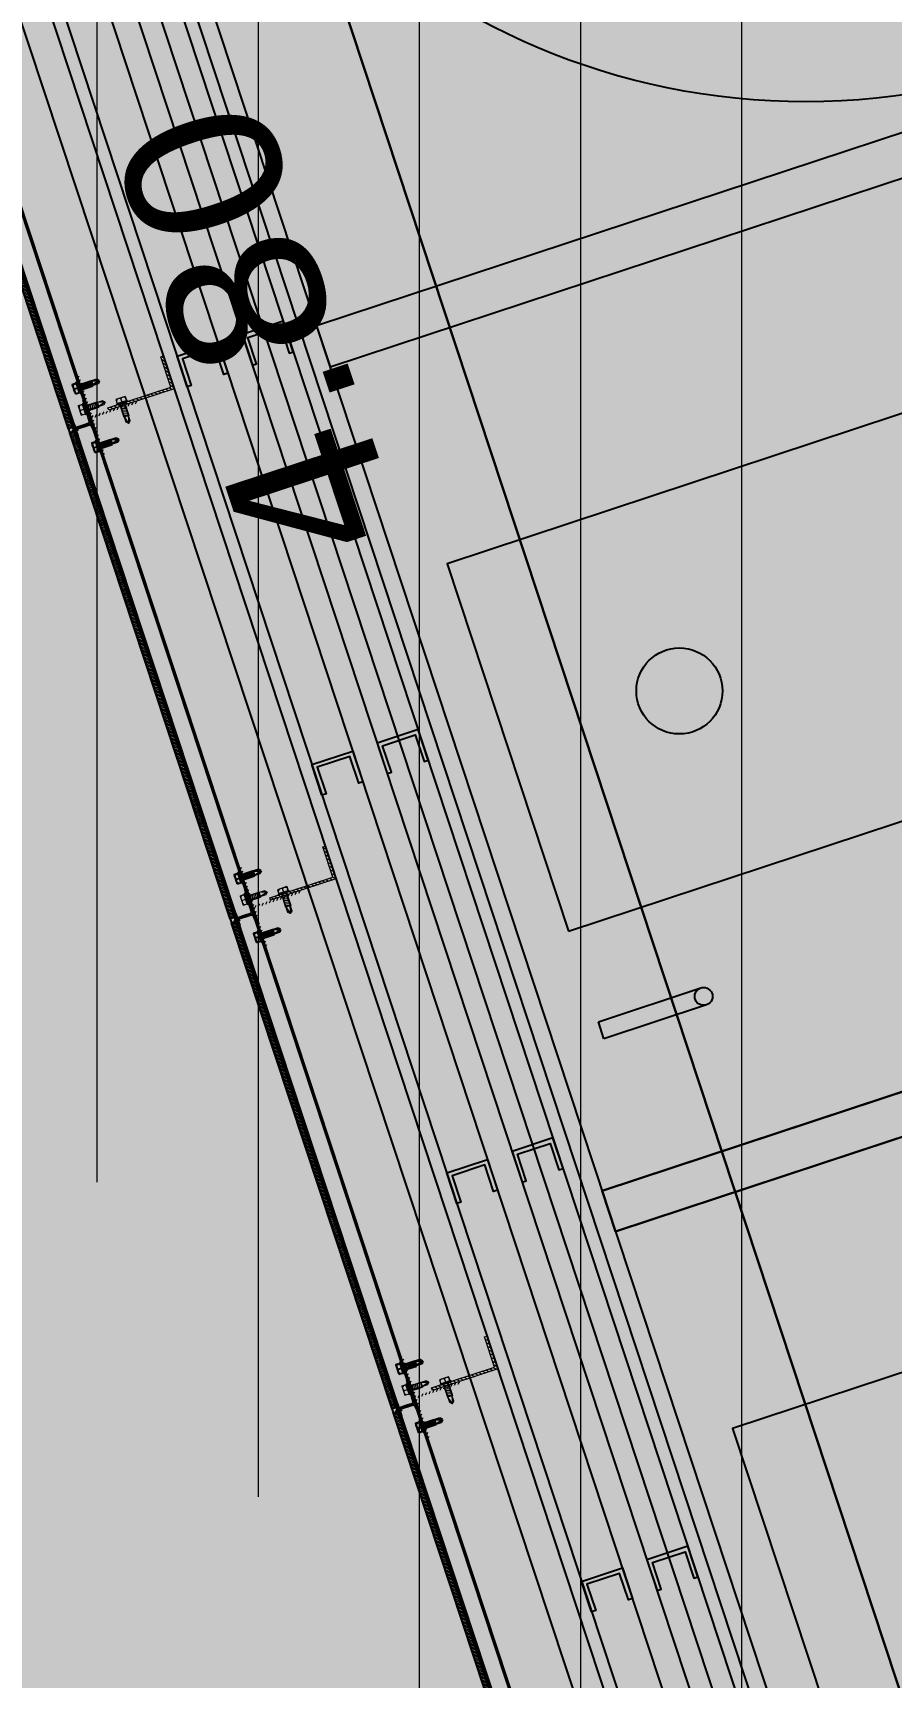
# Model space of a CAD drawing. Header units: metres. Extents: x 678805 to 1359287, y 2747329 to 5497370.
# Drawn here: x 679895.642 to 679896.639, y 2748646.35 to 2748648.262 of the extents above; entities that cross this region are included whole.
import ezdxf

# ---------------------------------------------------------------- set-up
doc = ezdxf.new("R2010")
doc.units = ezdxf.units.M
doc.linetypes.add('XREF_MON_BUILDINGS$0$Hidden', pattern=[0.004, 0.002, -0.002])
for name, color, linetype in [('00_XREF_MON_HSC_PAVEMENT', 7, 'Continuous'), ('00_XREF_TWQ_BUILDINGS', 7, 'Continuous'), ('XREF_MON_BUILDINGS$0$00-Modulos DEFINIDOS', 7, 'Continuous'), ('XREF_MON_BUILDINGS$0$00-Modulos ROOFS', 2, 'Continuous'), ('XREF_MON_BUILDINGS$0$02-L-01_Structure t2', 7, 'Continuous'), ('XREF_MON_BUILDINGS$0$02-L-01_Struture aux', 4, 'Continuous'), ('XREF_MON_BUILDINGS$0$02-L-10-ADA requirements', 253, 'Continuous'), ('XREF_MON_BUILDINGS$0$02-L-Insulation', 252, 'Continuous'), ('XREF_MON_BUILDINGS$0$02-L-INT Panel', 5, 'Continuous'), ('XREF_MON_BUILDINGS$0$02-L-panel', 5, 'Continuous'), ('XREF_MON_BUILDINGS$0$02-L-panel lines', 7, 'Continuous'), ('XREF_MON_BUILDINGS$0$02_L_Furniture', 7, 'Continuous'), ('XREF_MON_BUILDINGS$0$COTAUX', 7, 'Continuous')]:
    doc.layers.add(name, color=color, linetype=linetype)
doc.layers.add('XREF_MON_BUILDINGS$0$0-WIPEOUTS', color=7, linetype='Continuous', true_color=0xffffff)
doc.layers.add('XREF_MON_BUILDINGS$0$02-L-06_Walls HATCH 01', color=9, linetype='Continuous', true_color=0x808080)
doc.layers.add('XREF_MON_BUILDINGS$0$00_AUX', color=3, linetype='Continuous', plot=False)
for name, color, linetype, lineweight in [('XREF_MON_BUILDINGS$0$02-H-251', 251, 'Continuous', 0), ('XREF_MON_BUILDINGS$0$02-H-254', 254, 'Continuous', 0), ('XREF_MON_BUILDINGS$0$02-L-01_Structure L', 7, 'Continuous', 5), ('XREF_MON_BUILDINGS$0$02-L-01_Structure T', 8, 'Continuous', 5)]:
    doc.layers.add(name, color=color, linetype=linetype, lineweight=lineweight)
for name, color, linetype, lineweight, true_color in [('XREF_MON_BUILDINGS$0$02-KH-01 Water_Toilets', 7, 'Continuous', 30, 0x3877ff), ('XREF_MON_HSC_PAVEMENT$0$03-TR-Pavement_01_Compacted Ground', 7, 'Continuous', 5, 0x5a4f30), ('XREF_MON_HSC_PAVEMENT$0$03-TR-Pavement_06_Concrete Slab in situ', 7, 'Continuous', 9, 0xf7f7f7)]:
    doc.layers.add(name, color=color, linetype=linetype, lineweight=lineweight, true_color=true_color)
doc.layers.get('XREF_MON_BUILDINGS$0$02-KH-01 Water_Toilets').off()
doc.styles.add('XREF_MON_BUILDINGS$0$E100', font='verdana.ttf', dxfattribs={"height": 0.18})
doc.linetypes.add('XREF_MON_BUILDINGS$0$BATTING', pattern='A,0.0001,-0.1,[134,ltypeshp.shx,S=0.1,R=0,X=-0.1,Y=0],-0.2,[134,ltypeshp.shx,S=0.1,R=180,X=0.1,Y=0],-0.1', length=0.4001)
doc.dimstyles.new('XREF_MON_BUILDINGS$0$E100', dxfattribs={"dimscale": 0.03, "dimtxt": 12, "dimasz": 0.5, "dimexe": 0.1, "dimexo": 1, "dimgap": 4, "dimtad": 1, "dimzin": 0, "dimdsep": 46, "dimtxsty": 'XREF_MON_BUILDINGS$0$E100', "dimblk1": 'XREF_MON_BUILDINGS$0$LINCOT200', "dimblk2": 'XREF_MON_BUILDINGS$0$LINCOT200', "dimsah": 1, "dimcen": 0.1, "dimdle": 0.1, "dimse1": 1, "dimse2": 1, "dimclrt": 256, "dimadec": 0, "dimazin": 0, "dimtfac": 0.01538461538461539, "dimtofl": 0, "dimtmove": 0, "dimatfit": 3, "dimldrblk": 'XREF_MON_BUILDINGS$0$LINCOT200', "dimfxl": 1, "dimtolj": 1, "dimtzin": 0, "dimarcsym": 0})

# ---------------------------------------------------------------- blocks, each defined once
blk = doc.blocks.new('XREF_MON_BUILDINGS$0$LINCOT200')
for p, q in [((0, -9.999961704014428), (0, 10.00003829598555)), ((3.694822225952521e-13, 3.829598557558711e-05), (10.00000000000051, 3.829598557558711e-05))]:
    blk.add_line(p, q)
at = {"const_width": 1.875}
blk.add_lwpolyline([(3.535533801624467, -3.535495714255788), (-3.535533950636761, 3.535572157214077)], dxfattribs=at)
at = {"layer": 'XREF_MON_BUILDINGS$0$COTAUX'}
blk.add_line((0, 0), (-1.249999999999915, 0), dxfattribs=at)
blk = doc.blocks.new('*D89')
at = {"layer": 'DEFPOINTS', "color": 0, "transparency": 16777216}
for p in [(119.6986085125245, -56.82058442011476), (124.4986085132696, -56.82058442058042), (124.4986085132696, -57.2785381723661)]:
    blk.add_point(p, dxfattribs=at)
at = {"layer": 'XREF_MON_BUILDINGS$0$00_AUX', "color": 0, "lineweight": -2, "transparency": 16777216}
blk.add_line((119.7136085125246, -57.27853817236596), (124.4836085132696, -57.27853817236596), dxfattribs=at)
at = {"layer": 'XREF_MON_BUILDINGS$0$00_AUX', "color": 0, "lineweight": -2, "transparency": 16777216, "xscale": 0.015, "yscale": 0.015, "zscale": 0.015, "rotation": 180}
blk.add_blockref('XREF_MON_BUILDINGS$0$LINCOT200', (119.6986085125246, -57.27853817236596), dxfattribs=at)
at = {"layer": 'XREF_MON_BUILDINGS$0$00_AUX', "color": 0, "lineweight": -2, "transparency": 16777216, "xscale": 0.015, "yscale": 0.015, "zscale": 0.015}
blk.add_blockref('XREF_MON_BUILDINGS$0$LINCOT200', (124.4986085132696, -57.27853817236596), dxfattribs=at)
at = {"layer": 'XREF_MON_BUILDINGS$0$00_AUX', "transparency": 16777216, "insert": (122.0986085128971, -57.06442803133171), "char_height": 0.18, "attachment_point": 5, "style": 'XREF_MON_BUILDINGS$0$E100'}
blk.add_mtext('\\A1;4.80', dxfattribs=at)
blk = doc.blocks.new('XREF_MON_BUILDINGS$0$AUTORROSCANTE')
at = {"layer": 'XREF_MON_BUILDINGS$0$02-L-01_Structure t2', "color": 0}
for p, q in [((-31.20000000000002, 5.629165124598842), (-26.19999999999959, 5.62916512459816)), ((-31.19999999999999, -3.410605131648481e-13), (-26.19999999999976, 0)), ((-2.365309734828713, 2.5), (-25, 2.5)), ((0, 0), (-8.999999999999972, 2.5)), ((0, 0), (-3.600692283157343, -1.09366380576239)), ((0, 0), (-2.365309734828713, 2.5)), ((0, 0), (-2.365309734828713, -2.5)), ((-31.20000000000002, -5.629165124598899), (-26.19999999999948, -5.629165124599581)), ((-2.365309734828713, -2.5), (-25, -2.5)), ((-3.600692283157343, -1.09366380576239), (-2.365309734828713, -2.5))]:
    blk.add_line(p, q, dxfattribs=at)
at = {"layer": 'XREF_MON_BUILDINGS$0$02-L-01_Structure t2', "color": 253}
for p, q in [((-25, 3.149999999999977), (-8.999999999999943, 3.150000000000034)), ((-23.47427264461649, -3.14999999999992), (-25, 2.662522019210144)), ((-21.40651940967126, -3.14999999999992), (-23.06020473028568, 3.149999999999864)), ((-19.338766174726, -3.14999999999992), (-20.99245149534045, 3.14999999999992)), ((-17.27101293978083, -3.14999999999992), (-18.92469826039516, 3.150000000000034)), ((-15.20325970483566, -3.14999999999992), (-16.85694502544993, 3.150000000000034)), ((-13.1355064698904, -3.14999999999992), (-14.78919179050473, 3.149999999999977)), ((-11.06775323494514, -3.14999999999992), (-12.72143855555953, 3.149999999999977)), ((-9, -3.14999999999992), (-10.65368532061433, 3.150000000000034)), ((-9, -3.14999999999992), (-8.999999999999972, 3.150000000000034)), ((-25, -3.149999999999977), (-9, -3.149999999999977)), ((-3.600692283157343, -1.09366380576239), (-9, -2.5))]:
    blk.add_line(p, q, dxfattribs=at)
at = {"layer": 'XREF_MON_BUILDINGS$0$02-L-01_Structure t2', "color": 0}
for points in [[(-31.20000000000002, 5.629165124598842), (-26.19999999999996, 5.629165124598842), (-26.19999999999996, -5.629165124599581), (-31.20000000000002, -5.629165124599581)], [(-26.19999999999951, 6.5), (-25, 6.5), (-25, -6.500000000000057), (-26.19999999999951, -6.500000000000057)]]:
    blk.add_lwpolyline(points, close=True, dxfattribs=at)
for centre, start, end in [((-26.98608579049073, 2.367525475711773), 129.2840388374925, 214.1828116507075), ((-26.98608579049073, -2.366719793068796), 145.8304296466695, 230.7332658614822)]:
    blk.add_arc(centre, 4.213914209509284, start, end, dxfattribs=at)
blk = doc.blocks.new('XREF_MON_BUILDINGS$0$ULMA_Montante VV')
at = {"layer": 'XREF_MON_BUILDINGS$0$02-H-251', "ltscale": 125}
h = blk.add_hatch(dxfattribs=at)
h.set_pattern_fill('ANSI31', color=256, scale=0.001, angle=450, style=0)
h.set_pattern_definition([(134.9999999999999, (-0.05125000000043656, -0.00250000000005457), (-0.002245064030267289, -0.002245064030267287), [])])
edge = h.paths.add_edge_path()
edge.add_line((-0.05095000000073924, -0.00250000000005457), (0.04844999999841093, -0.00250000000005457))
edge.add_arc((0.04844999999841093, -0.002200000000129876), 0.0003, 270, 360)
edge.add_line((0.04874999999992724, -0.002200000000129876), (0.04874999999992724, -0.0003000000001520675))
edge.add_arc((0.04844999999841093, -0.0003000000001520675), 0.0003, 0, 90)
edge.add_line((0.04844999999841093, 0), (0, 0))
edge.add_line((0, 0), (0, 0.05719999999996617))
edge.add_arc((-0.0003000000015163096, 0.05719999999996617), 0.0003, 0, 90)
edge.add_line((-0.0003000000015163096, 0.05749999999989086), (-0.002200000000811997, 0.05749999999989086))
edge.add_arc((-0.002200000000811997, 0.05719999999996617), 0.0003, 90, 180)
edge.add_line((-0.002500000000509317, 0.05719999999996617), (-0.002500000000509317, 0))
edge.add_line((-0.002500000000509317, 0), (-0.05095000000073924, 0))
edge.add_arc((-0.05095000000073924, -0.0003000000001520675), 0.0003, 90, 180)
edge.add_line((-0.05125000000043656, -0.0003000000001520675), (-0.05125000000043656, -0.002200000000129876))
edge.add_arc((-0.05095000000073924, -0.002200000000129876), 0.0003, 180, 270)
blk = doc.blocks.new('XREF_MON_BUILDINGS$0$ULMA_Autotaladrante')
at = {"layer": 'XREF_MON_BUILDINGS$0$02-L-01_Structure T', "color": 252}
for p, q in [((-0.02500000000509317, 2.273736754432321e-13), (-0.02263469026956955, 0.00250000000005457)), ((-0.02500000000509317, 2.273736754432321e-13), (-0.01600000000325963, 0.00250000000005457)), ((-0.02500000000509317, 2.273736754432321e-13), (-0.02263469026956955, -0.002499999999599822)), ((-0.02500000000509317, 2.273736754432321e-13), (-0.02139930772136722, -0.001093663805477263)), ((-0.02263469026956955, 0.00250000000005457), (0, 0.00250000000005457)), ((0, 0.003150000000232467), (-0.01600000000325963, 0.003150000000232467)), ((-0.01600000000325963, -0.003149999999777719), (-0.01600000000325963, 0.003150000000232467)), ((-0.01600000000325963, -0.003149999999777719), (-0.01434631468237058, 0.003150000000232467)), ((-0.01393224676803584, -0.003149999999777719), (-0.01227856144714679, 0.003150000000232467)), ((-0.0118644935323573, -0.003149999999777719), (-0.01021080821146825, 0.003150000000232467)), ((-0.00979674029713351, -0.003149999999777719), (-0.008143054976244457, 0.003150000000232467)), ((-0.00772898706190972, -0.003149999999777719), (-0.006075301741020667, 0.003150000000232467)), ((-0.005661233826231182, -0.003149999999777719), (-0.004007548505342129, 0.003150000000232467)), ((-0.003593480591007392, -0.003149999999777719), (-0.001939795270118339, 0.003150000000232467)), ((-0.001525727355783602, -0.003149999999777719), (0, 0.002662522019363678)), ((0.006200000001172157, 0.005629165124673818), (0.001200000000153523, 0.005629165124673818)), ((0.006200000001172157, 2.273736754432321e-13), (0.001200000000153523, 2.273736754432321e-13)), ((-0.02139930772136722, -0.001093663805477263), (-0.02263469026956955, -0.002499999999599822)), ((-0.02263469026956955, -0.002499999999599822), (0, -0.002499999999599822)), ((-0.02139930772136722, -0.001093663805477263), (-0.01600000000325963, -0.002499999999599822)), ((0, -0.003149999999777719), (-0.01600000000325963, -0.003149999999777719)), ((0.006200000001172157, -0.005629165124219071), (0.001200000000153523, -0.005629165124219071))]:
    blk.add_line(p, q, dxfattribs=at)
for points in [[(0.001200000000153523, 0.006499999999959982), (0, 0.006499999999959982), (0, -0.006499999999732609), (0.001200000000153523, -0.006499999999732609)], [(0.006200000001172157, 0.005629165124673818), (0.001200000000153523, 0.005629165124673818), (0.001200000000153523, -0.005629165124219071), (0.006200000001172157, -0.005629165124219071)]]:
    blk.add_lwpolyline(points, close=True, dxfattribs=at)
for centre, start, end in [((0.001986085791031655, 0.002367525475847287), 325.8171883654993, 50.71596115511253), ((0.001986085791031655, -0.002366719792689764), 309.2667341381091, 34.16957033823044)]:
    blk.add_arc(centre, 0.004213914210367771, start, end, dxfattribs=at)
blk = doc.blocks.new('XREF_MON_BUILDINGS$0$ULMA_Escuadra40x80_Seccion')
at = {"layer": 'XREF_MON_BUILDINGS$0$02-H-251', "ltscale": 125}
h = blk.add_hatch(dxfattribs=at)
h.set_pattern_fill('ANSI31', color=256, scale=0.001, angle=360, style=0)
h.set_pattern_definition([(45, (0, 0), (-0.002245064030267288, 0.002245064030267289), [])])
h.paths.add_polyline_path([(0, 0.0799999999994725), (0.002999999989697244, 0.0799999999994725), (0.002999999989697244, 0.002999999999701686), (0.03999999999359716, 0.002999999999701686), (0.03999999999359716, 0), (0, 0)])
at = {"layer": 'XREF_MON_BUILDINGS$0$02-L-01_Structure L', "linetype": 'Continuous'}
blk.add_lwpolyline([(0, 0.0799999999994725), (0.002999999989697244, 0.0799999999994725), (0.002999999989697244, 0.002999999999701686), (0.03999999999359716, 0.002999999999701686), (0.03999999999359716, 0), (0, 0)], close=True, dxfattribs=at)
blk = doc.blocks.new('XREF_MON_BUILDINGS$0$A$C61F93961')
at = {"layer": 'XREF_MON_BUILDINGS$0$02-H-251', "linetype": 'XREF_MON_BUILDINGS$0$Hidden', "ltscale": 125}
h = blk.add_hatch(dxfattribs=at)
h.set_pattern_fill('ANSI31', color=256, scale=0.001, angle=540, style=0)
h.set_pattern_definition([(225, (257.9576735701125, 172.1082501834808), (0.002245064030267287, -0.002245064030267289), [])])
edge = h.paths.add_edge_path()
edge.add_line((1.230843642341846, -0.02689228569363422), (1.228843642341893, -0.02689228569363422))
edge.add_line((1.228843642341893, -0.02689228569363422), (1.221972147709742, -0.02664687517119546))
edge.add_line((1.221972147709742, -0.02664687517119546), (1.221093314690755, -0.02570279172289247))
edge.add_arc((1.220873730117113, -0.0259071996848661), 0.0003, 402.95, 492.9500000000114)
edge.add_line((1.220669322154912, -0.02568761511122375), (1.219725052186071, -0.02656662175979818))
edge.add_line((1.219725052186071, -0.02656662175979818), (1.217974733650657, -0.02650411038268885))
edge.add_line((1.217974733650657, -0.02650411038268885), (1.217095864608176, -0.02555998823629579))
edge.add_arc((1.216876280034306, -0.02576439619917892), 0.0003, 402.9500000000148, 492.9500000000114)
edge.add_line((1.216671872072105, -0.02554481162553657), (1.215727563398808, -0.02642385430283412))
edge.add_line((1.215727563398808, -0.02642385430283412), (1.202772259280913, -0.02596116486949995))
edge.add_arc((1.202843642341826, -0.02396243916120966), 0.002, 540, 627.9545915111137, ccw=False)
edge.add_line((1.200843642341873, -0.02396243916120966), (1.200843642341873, -0.0172330846813793))
edge.add_line((1.200843642341873, -0.0172330846813793), (1.200843642341873, -0.00789228569340139))
edge.add_line((1.200843642341873, -0.00789228569340139), (1.205993642341831, -0.00789228569340139))
edge.add_line((1.205993642341831, -0.00789228569340139), (1.205993642341831, -0.006892285693197664))
edge.add_line((1.205993642341831, -0.006892285693197664), (1.20067624849937, -0.006892285693197664))
edge.add_arc((1.20067624849937, -0.006592285693500344), 0.0003, 209.9999999999957, 270, ccw=False)
edge.add_line((1.200416440878165, -0.006742285693349004), (1.1987534499631, -0.003861900936158236))
edge.add_arc((1.198493642341894, -0.004011900936006896), 0.0003, 390.0000000000144, 569.9999999999957)
edge.add_line((1.198233834720689, -0.004161900935855556), (1.199550415474526, -0.006442285693651684))
edge.add_arc((1.199290607853321, -0.006592285693500344), 0.0003, 270, 389.9999999999957, ccw=False)
edge.add_line((1.199290607853321, -0.006892285693197664), (1.191543642341934, -0.006892285693197664))
edge.add_line((1.191543642341934, -0.006892285693197664), (1.191543642341934, -0.00789228569340139))
edge.add_line((1.191543642341934, -0.00789228569340139), (1.197543642341792, -0.00789228569340139))
edge.add_line((1.197543642341792, -0.00789228569340139), (1.197543642341792, -0.009642285693757913))
edge.add_arc((1.197793642341843, -0.009642285693757913), 0.0002500000000000272, 540, 720)
edge.add_line((1.198043642341894, -0.009642285693757913), (1.198043642341894, -0.00789228569340139))
edge.add_line((1.198043642341894, -0.00789228569340139), (1.19904364234187, -0.00789228569340139))
edge.add_line((1.19904364234187, -0.00789228569340139), (1.19904364234187, -0.0241367085351385))
edge.add_arc((1.197043642341917, -0.0241367085351385), 0.002, 277.44741685019784, 360, ccw=False)
edge.add_line((1.197302874821411, -0.02611983700319342), (1.191393642341858, -0.02689228569363422))
edge.add_line((1.191393642341858, -0.02689228569363422), (1.191393642341858, -0.02869228569363713))
edge.add_line((1.191393642341858, -0.02869228569363713), (1.230843642341846, -0.02869228569363713))
edge.add_line((1.230843642341846, -0.02869228569363713), (1.230843642341846, -0.02689228569363422))
h = blk.add_hatch(dxfattribs=at)
h.set_pattern_fill('ANSI31', color=256, scale=0.001, angle=540, style=0)
h.set_pattern_definition([(225, (258.5576735701125, 172.1082501834808), (0.002245064030267287, -0.002245064030267289), [])])
edge = h.paths.add_edge_path()
edge.add_line((1.830843642341843, -0.02689228569363422), (1.828843642341891, -0.02689228569363422))
edge.add_line((1.828843642341891, -0.02689228569363422), (1.82197214770974, -0.02664687517119546))
edge.add_line((1.82197214770974, -0.02664687517119546), (1.821093314690753, -0.02570279172289247))
edge.add_arc((1.820873730117111, -0.0259071996848661), 0.0003, 402.95, 492.9500000000114)
edge.add_line((1.82066932215491, -0.02568761511122375), (1.819725052186069, -0.02656662175979818))
edge.add_line((1.819725052186069, -0.02656662175979818), (1.817974733650654, -0.02650411038268885))
edge.add_line((1.817974733650654, -0.02650411038268885), (1.817095864608174, -0.02555998823629579))
edge.add_arc((1.816876280034304, -0.02576439619917892), 0.0003, 402.9500000000148, 492.9500000000114)
edge.add_line((1.816671872072103, -0.02554481162553657), (1.815727563398806, -0.02642385430283412))
edge.add_line((1.815727563398806, -0.02642385430283412), (1.802772259280911, -0.02596116486949995))
edge.add_arc((1.802843642341823, -0.02396243916120966), 0.002, 540, 627.9545915111137, ccw=False)
edge.add_line((1.800843642341871, -0.02396243916120966), (1.800843642341871, -0.0172330846813793))
edge.add_line((1.800843642341871, -0.0172330846813793), (1.800843642341871, -0.00789228569340139))
edge.add_line((1.800843642341871, -0.00789228569340139), (1.805993642341829, -0.00789228569340139))
edge.add_line((1.805993642341829, -0.00789228569340139), (1.805993642341829, -0.006892285693197664))
edge.add_line((1.805993642341829, -0.006892285693197664), (1.800676248499368, -0.006892285693197664))
edge.add_arc((1.800676248499368, -0.006592285693500344), 0.0003, 209.9999999999957, 270, ccw=False)
edge.add_line((1.800416440878163, -0.006742285693349004), (1.798753449963097, -0.003861900936158236))
edge.add_arc((1.798493642341892, -0.004011900936006896), 0.0003, 390.0000000000144, 569.9999999999957)
edge.add_line((1.798233834720687, -0.004161900935855556), (1.799550415474524, -0.006442285693651684))
edge.add_arc((1.799290607853319, -0.006592285693500344), 0.0003, 270, 389.9999999999957, ccw=False)
edge.add_line((1.799290607853319, -0.006892285693197664), (1.791543642341932, -0.006892285693197664))
edge.add_line((1.791543642341932, -0.006892285693197664), (1.791543642341932, -0.00789228569340139))
edge.add_line((1.791543642341932, -0.00789228569340139), (1.79754364234179, -0.00789228569340139))
edge.add_line((1.79754364234179, -0.00789228569340139), (1.79754364234179, -0.009642285693757913))
edge.add_arc((1.797793642341841, -0.009642285693757913), 0.0002500000000000272, 540, 720)
edge.add_line((1.798043642341892, -0.009642285693757913), (1.798043642341892, -0.00789228569340139))
edge.add_line((1.798043642341892, -0.00789228569340139), (1.799043642341868, -0.00789228569340139))
edge.add_line((1.799043642341868, -0.00789228569340139), (1.799043642341868, -0.0241367085351385))
edge.add_arc((1.797043642341915, -0.0241367085351385), 0.002, 277.44741685019784, 360, ccw=False)
edge.add_line((1.797302874821408, -0.02611983700319342), (1.791393642341855, -0.02689228569363422))
edge.add_line((1.791393642341855, -0.02689228569363422), (1.791393642341855, -0.02869228569363713))
edge.add_line((1.791393642341855, -0.02869228569363713), (1.830843642341843, -0.02869228569363713))
edge.add_line((1.830843642341843, -0.02869228569363713), (1.830843642341843, -0.02689228569363422))
h = blk.add_hatch(dxfattribs=at)
h.set_pattern_fill('ANSI31', color=256, scale=0.001, angle=540, style=0)
h.set_pattern_definition([(225, (259.1576735701125, 172.1082501834808), (0.002245064030267287, -0.002245064030267289), [])])
edge = h.paths.add_edge_path()
edge.add_line((2.430843642341845, -0.02689228569363422), (2.428843642341892, -0.02689228569363422))
edge.add_line((2.428843642341892, -0.02689228569363422), (2.421972147709742, -0.02664687517119546))
edge.add_line((2.421972147709742, -0.02664687517119546), (2.421093314690754, -0.02570279172289247))
edge.add_arc((2.420873730117112, -0.0259071996848661), 0.0003, 402.95, 492.9500000000114)
edge.add_line((2.420669322154911, -0.02568761511122375), (2.41972505218607, -0.02656662175979818))
edge.add_line((2.41972505218607, -0.02656662175979818), (2.417974733650656, -0.02650411038268885))
edge.add_line((2.417974733650656, -0.02650411038268885), (2.417095864608175, -0.02555998823629579))
edge.add_arc((2.416876280034305, -0.02576439619917892), 0.0003, 402.9500000000148, 492.9500000000114)
edge.add_line((2.416671872072104, -0.02554481162553657), (2.415727563398807, -0.02642385430283412))
edge.add_line((2.415727563398807, -0.02642385430283412), (2.402772259280912, -0.02596116486949995))
edge.add_arc((2.402843642341825, -0.02396243916120966), 0.002, 540, 627.9545915111137, ccw=False)
edge.add_line((2.400843642341872, -0.02396243916120966), (2.400843642341872, -0.0172330846813793))
edge.add_line((2.400843642341872, -0.0172330846813793), (2.400843642341872, -0.00789228569340139))
edge.add_line((2.400843642341872, -0.00789228569340139), (2.40599364234183, -0.00789228569340139))
edge.add_line((2.40599364234183, -0.00789228569340139), (2.40599364234183, -0.006892285693197664))
edge.add_line((2.40599364234183, -0.006892285693197664), (2.400676248499369, -0.006892285693197664))
edge.add_arc((2.400676248499369, -0.006592285693500344), 0.0003, 209.9999999999957, 270, ccw=False)
edge.add_line((2.400416440878164, -0.006742285693349004), (2.398753449963099, -0.003861900936158236))
edge.add_arc((2.398493642341894, -0.004011900936006896), 0.0003, 390.0000000000144, 569.9999999999957)
edge.add_line((2.398233834720688, -0.004161900935855556), (2.399550415474526, -0.006442285693651684))
edge.add_arc((2.39929060785332, -0.006592285693500344), 0.0003, 270, 389.9999999999957, ccw=False)
edge.add_line((2.39929060785332, -0.006892285693197664), (2.391543642341933, -0.006892285693197664))
edge.add_line((2.391543642341933, -0.006892285693197664), (2.391543642341933, -0.00789228569340139))
edge.add_line((2.391543642341933, -0.00789228569340139), (2.397543642341791, -0.00789228569340139))
edge.add_line((2.397543642341791, -0.00789228569340139), (2.397543642341791, -0.009642285693757913))
edge.add_arc((2.397793642341842, -0.009642285693757913), 0.0002500000000000272, 540, 720)
edge.add_line((2.398043642341893, -0.009642285693757913), (2.398043642341893, -0.00789228569340139))
edge.add_line((2.398043642341893, -0.00789228569340139), (2.399043642341869, -0.00789228569340139))
edge.add_line((2.399043642341869, -0.00789228569340139), (2.399043642341869, -0.0241367085351385))
edge.add_arc((2.397043642341917, -0.0241367085351385), 0.002, 277.44741685019784, 360, ccw=False)
edge.add_line((2.39730287482141, -0.02611983700319342), (2.391393642341857, -0.02689228569363422))
edge.add_line((2.391393642341857, -0.02689228569363422), (2.391393642341857, -0.02869228569363713))
edge.add_line((2.391393642341857, -0.02869228569363713), (2.430843642341845, -0.02869228569363713))
edge.add_line((2.430843642341845, -0.02869228569363713), (2.430843642341845, -0.02689228569363422))
at = {"layer": 'XREF_MON_BUILDINGS$0$02-H-254', "ltscale": 125}
h = blk.add_hatch(dxfattribs=at)
h.set_pattern_fill('ANSI31', color=256, scale=0.0005, angle=180, style=0)
h.set_pattern_definition([(225, (258.1004317846482, 171.9809466341668), (0.001122532015133644, -0.001122532015133644), [])])
h.paths.add_polyline_path([(1.19734364232232, 1.331605597343355e-06), (0.6024741788665828, 1.331605597343355e-06), (0.6024741788665828, -0.004930856560454444), (1.19734364232232, -0.004929128422491047)])
h = blk.add_hatch(dxfattribs=at)
h.set_pattern_fill('ANSI31', color=256, scale=0.0005, angle=180, style=0)
h.set_pattern_definition([(225, (258.7004317846482, 171.9809466341668), (0.001122532015133644, -0.001122532015133644), [])])
h.paths.add_polyline_path([(1.797343642322318, 1.331605597343355e-06), (1.202474178866584, 1.331605597343355e-06), (1.202474178866584, -0.004930856560454444), (1.797343642322318, -0.004929128422491047)])
h = blk.add_hatch(dxfattribs=at)
h.set_pattern_fill('ANSI31', color=256, scale=0.0005, angle=180, style=0)
h.set_pattern_definition([(225, (259.3004317846481, 171.9809466341668), (0.001122532015133644, -0.001122532015133644), [])])
h.paths.add_polyline_path([(2.397343642322319, 1.331605597343355e-06), (1.802474178866582, 1.331605597343355e-06), (1.802474178866582, -0.004930856560454444), (2.397343642322319, -0.004929128422491047)])
h = blk.add_hatch(dxfattribs=at)
h.set_pattern_fill('ANSI31', color=256, scale=0.0005, angle=180, style=0)
h.set_pattern_definition([(225, (259.9004317846482, 171.9809466341668), (0.001122532015133644, -0.001122532015133644), [])])
h.paths.add_polyline_path([(2.997343642322321, 1.331605597343355e-06), (2.402474178866584, 1.331605597343355e-06), (2.402474178866584, -0.004930856560454444), (2.997343642322321, -0.004929128422491047)])
at = {"layer": 'XREF_MON_BUILDINGS$0$02-L-06_Walls HATCH 01', "linetype": 'Continuous'}
h = blk.add_hatch(color=256, dxfattribs=at)
h.dxf.hatch_style = 1
h.paths.add_polyline_path([(1.366772998766443, -0.3112633740145156), (1.316772998832654, -0.3112633740145156), (1.316792747699317, -2.132131842757179), (1.316762741367942, -2.132158205447883), (1.316744287623115, -2.182207583442437), (1.316813799637227, -2.182181220396263), (1.366792747488915, -2.182230275672726)])
h = blk.add_hatch(color=256, dxfattribs=at)
h.dxf.hatch_style = 1
h.paths.add_polyline_path([(1.316772998832654, -0.3112633740145156), (1.366772998766443, -0.3112633740145156), (1.36675324989978, -2.132131842757179), (1.366783256228521, -2.132157955855977), (1.366801709973348, -2.182207333850531), (1.36673219796187, -2.182181220396263), (1.316753250110182, -2.182230275672726)])
h = blk.add_hatch(color=256, dxfattribs=at)
h.dxf.hatch_style = 1
h.paths.add_polyline_path([(2.4255081843638, -0.3112633740145156), (2.375508184430011, -0.3112633740145156), (2.375527933296674, -2.132131842757179), (2.111801444929689, -2.132156531497007), (2.111782991184864, -2.182205909491561), (2.375548985234584, -2.182181220396263), (2.425527933086272, -2.182230275672726)])
at = {"linetype": 'Continuous'}
for p, q in [((1.533939801535829, -0.4942361759289828), (1.533939801535829, -0.3687865592540205)), ((1.533939801535829, -0.3687865592540205), (1.554692392171465, -0.3687865592540205)), ((1.554692392171465, -0.3687865592540205), (1.554692392171465, -0.4942361759289828))]:
    blk.add_line(p, q, dxfattribs=at)
blk.add_circle((1.544316096853646, -0.4942361759289828), 0.01037629531781795, dxfattribs=at)
at = {"layer": 'XREF_MON_BUILDINGS$0$02-L-01_Struture aux', "linetype": 'XREF_MON_BUILDINGS$0$Hidden'}
for p, q in [((1.191543642341934, -0.00789228569340139), (1.191543642341934, -0.006892285693197664)), ((1.199290607853321, -0.006892285693197664), (1.191543642341934, -0.006892285693197664)), ((1.197343642341785, -0.00789228569340139), (1.191543642341934, -0.00789228569340139)), ((1.197343642341842, -0.009642285693757913), (1.197343642341785, -0.00789228569340139)), ((1.19904364234187, -0.00789228569340139), (1.197843642341887, -0.00789228569340139)), ((1.197843642341887, -0.009642285693757913), (1.197843642341887, -0.00789228569340139)), ((1.198233834720689, -0.004161900935855556), (1.199550415474526, -0.006442285693651684)), ((1.1987534499631, -0.003861900936158236), (1.200416440878165, -0.006742285693349004)), ((1.19904364234187, -0.0241367085351385), (1.19904364234187, -0.00789228569340139)), ((1.205993642341831, -0.006892285693197664), (1.20067624849937, -0.006892285693197664)), ((1.200843642341873, -0.0172330846813793), (1.200843642341873, -0.00789228569340139)), ((1.205993642341831, -0.00789228569340139), (1.200843642341873, -0.00789228569340139)), ((1.200843642341873, -0.02396243916120966), (1.200843642341873, -0.0172330846813793)), ((1.205993642341831, -0.00789228569340139), (1.205993642341831, -0.006892285693197664)), ((1.791543642341932, -0.00789228569340139), (1.791543642341932, -0.006892285693197664)), ((1.799290607853319, -0.006892285693197664), (1.791543642341932, -0.006892285693197664)), ((1.797343642341783, -0.00789228569340139), (1.791543642341932, -0.00789228569340139)), ((1.79734364234184, -0.009642285693757913), (1.797343642341783, -0.00789228569340139)), ((1.799043642341868, -0.00789228569340139), (1.797843642341885, -0.00789228569340139)), ((1.797843642341885, -0.009642285693757913), (1.797843642341885, -0.00789228569340139)), ((1.798233834720687, -0.004161900935855556), (1.799550415474524, -0.006442285693651684)), ((1.798753449963097, -0.003861900936158236), (1.800416440878163, -0.006742285693349004)), ((1.799043642341868, -0.0241367085351385), (1.799043642341868, -0.00789228569340139)), ((1.805993642341829, -0.006892285693197664), (1.800676248499368, -0.006892285693197664)), ((1.800843642341871, -0.0172330846813793), (1.800843642341871, -0.00789228569340139)), ((1.805993642341829, -0.00789228569340139), (1.800843642341871, -0.00789228569340139)), ((1.800843642341871, -0.02396243916120966), (1.800843642341871, -0.0172330846813793)), ((1.805993642341829, -0.00789228569340139), (1.805993642341829, -0.006892285693197664)), ((2.391543642341933, -0.00789228569340139), (2.391543642341933, -0.006892285693197664)), ((2.39929060785332, -0.006892285693197664), (2.391543642341933, -0.006892285693197664)), ((2.397343642341784, -0.00789228569340139), (2.391543642341933, -0.00789228569340139)), ((2.397343642341841, -0.009642285693757913), (2.397343642341784, -0.00789228569340139)), ((2.399043642341869, -0.00789228569340139), (2.397843642341886, -0.00789228569340139)), ((2.397843642341886, -0.009642285693757913), (2.397843642341886, -0.00789228569340139)), ((2.398233834720688, -0.004161900935855556), (2.399550415474526, -0.006442285693651684)), ((2.398753449963099, -0.003861900936158236), (2.400416440878164, -0.006742285693349004)), ((2.399043642341869, -0.0241367085351385), (2.399043642341869, -0.00789228569340139)), ((2.40599364234183, -0.006892285693197664), (2.400676248499369, -0.006892285693197664)), ((2.400843642341872, -0.0172330846813793), (2.400843642341872, -0.00789228569340139)), ((2.40599364234183, -0.00789228569340139), (2.400843642341872, -0.00789228569340139)), ((2.400843642341872, -0.02396243916120966), (2.400843642341872, -0.0172330846813793)), ((2.40599364234183, -0.00789228569340139), (2.40599364234183, -0.006892285693197664)), ((1.197302874821411, -0.02611983700319342), (1.191393642341858, -0.02689228569363422)), ((1.191393642341858, -0.02869228569363713), (1.191393642341858, -0.02689228569363422)), ((1.230843642341846, -0.02869228569363713), (1.191393642341858, -0.02869228569363713)), ((1.202772259280913, -0.02596116486949995), (1.215727563398808, -0.02642385430283412)), ((1.216671872072105, -0.02554481162553657), (1.215727563398808, -0.02642385430283412)), ((1.217095864608176, -0.02555998823629579), (1.217974733650657, -0.02650411038268885)), ((1.217974733650657, -0.02650411038268885), (1.219725052186071, -0.02656662175979818)), ((1.220669322154912, -0.02568761511122375), (1.219725052186071, -0.02656662175979818)), ((1.221093314690755, -0.02570279172289247), (1.221972147709742, -0.02664687517119546)), ((1.221972147709742, -0.02664687517119546), (1.228843642341893, -0.02689228569363422)), ((1.229593642341818, -0.02689228569363422), (1.228843642341893, -0.02689228569363422)), ((1.230843642341846, -0.02689228569363422), (1.228843642341893, -0.02689228569363422)), ((1.230843642341846, -0.02869228569363713), (1.230843642341846, -0.02689228569363422)), ((1.797302874821408, -0.02611983700319342), (1.791393642341855, -0.02689228569363422)), ((1.791393642341855, -0.02869228569363713), (1.791393642341855, -0.02689228569363422)), ((1.830843642341843, -0.02869228569363713), (1.791393642341855, -0.02869228569363713)), ((1.802772259280911, -0.02596116486949995), (1.815727563398806, -0.02642385430283412)), ((1.816671872072103, -0.02554481162553657), (1.815727563398806, -0.02642385430283412)), ((1.817095864608174, -0.02555998823629579), (1.817974733650654, -0.02650411038268885)), ((1.817974733650654, -0.02650411038268885), (1.819725052186069, -0.02656662175979818)), ((1.82066932215491, -0.02568761511122375), (1.819725052186069, -0.02656662175979818)), ((1.821093314690753, -0.02570279172289247), (1.82197214770974, -0.02664687517119546)), ((1.82197214770974, -0.02664687517119546), (1.828843642341891, -0.02689228569363422)), ((1.829593642341816, -0.02689228569363422), (1.828843642341891, -0.02689228569363422)), ((1.830843642341843, -0.02689228569363422), (1.828843642341891, -0.02689228569363422)), ((1.830843642341843, -0.02869228569363713), (1.830843642341843, -0.02689228569363422)), ((2.39730287482141, -0.02611983700319342), (2.391393642341857, -0.02689228569363422)), ((2.391393642341857, -0.02869228569363713), (2.391393642341857, -0.02689228569363422)), ((2.430843642341845, -0.02869228569363713), (2.391393642341857, -0.02869228569363713)), ((2.402772259280912, -0.02596116486949995), (2.415727563398807, -0.02642385430283412)), ((2.416671872072104, -0.02554481162553657), (2.415727563398807, -0.02642385430283412)), ((2.417095864608175, -0.02555998823629579), (2.417974733650656, -0.02650411038268885)), ((2.417974733650656, -0.02650411038268885), (2.41972505218607, -0.02656662175979818)), ((2.420669322154911, -0.02568761511122375), (2.41972505218607, -0.02656662175979818)), ((2.421093314690754, -0.02570279172289247), (2.421972147709742, -0.02664687517119546)), ((2.421972147709742, -0.02664687517119546), (2.428843642341892, -0.02689228569363422)), ((2.429593642341818, -0.02689228569363422), (2.428843642341892, -0.02689228569363422)), ((2.430843642341845, -0.02689228569363422), (2.428843642341892, -0.02689228569363422)), ((2.430843642341845, -0.02869228569363713), (2.430843642341845, -0.02689228569363422))]:
    blk.add_line(p, q, dxfattribs=at)
at = {"layer": 'XREF_MON_BUILDINGS$0$02-L-01_Struture aux'}
for p, q in [((4.774424653506436, -0.02674228569560455), (0.03223181738329117, -0.02674228569560455)), ((0.03223181738329117, -0.02869217211398833), (4.774424653460841, -0.02869228299654125))]:
    blk.add_line(p, q, dxfattribs=at)
at = {"layer": 'XREF_MON_BUILDINGS$0$02-L-01_Struture aux', "linetype": 'Continuous'}
for p, q in [((4.528008184391858, -0.1962633740174837), (0.2880081843882749, -0.1962633740133839)), ((4.528008184391858, -0.2262633740301325), (0.2880081843882749, -0.2262633740260327))]:
    blk.add_line(p, q, dxfattribs=at)
at = {"layer": 'XREF_MON_BUILDINGS$0$02-L-01_Struture aux'}
for points in [[(0.03223181738329117, -0.006847578853092173), (4.774424734222386, -0.006847577937202587)], [(4.774424653953609, -0.007617729807003926), (0.03223181738329117, -0.007617730722893512)]]:
    blk.add_lwpolyline(points, dxfattribs=at)
at = {"layer": 'XREF_MON_BUILDINGS$0$02-L-01_Struture aux', "linetype": 'Continuous'}
for points in [[(0.9055420271120056, -0.1462633740260486), (0.9430081844030838, -0.1462633740197106), (0.9430081844030838, -0.1962633740197219), (0.9055420271120056, -0.1962633740196935), (0.9055420271120056, -0.1912633740196981), (0.9380081844030599, -0.1912633740197265), (0.9380081844030599, -0.1512633740205587), (0.9055420271043886, -0.1512633740260441), (0.9055420271043886, -0.1462633740260486)], [(1.405542027112006, -0.1462633740260486), (1.443008184403084, -0.1462633740197106), (1.443008184403084, -0.1962633740197219), (1.405542027112006, -0.1962633740196935), (1.405542027112006, -0.1912633740196981), (1.43800818440306, -0.1912633740197265), (1.43800818440306, -0.1512633740205587), (1.405542027104389, -0.1512633740260441), (1.405542027104389, -0.1462633740260486)], [(1.905542027112006, -0.1462633740260486), (1.943008184403084, -0.1462633740197106), (1.943008184403084, -0.1962633740197219), (1.905542027112006, -0.1962633740196935), (1.905542027112006, -0.1912633740196981), (1.93800818440306, -0.1912633740197265), (1.93800818440306, -0.1512633740205587), (1.905542027104389, -0.1512633740260441), (1.905542027104389, -0.1462633740260486)], [(2.405542027112006, -0.1462633740260486), (2.443008184403084, -0.1462633740197106), (2.443008184403084, -0.1962633740197219), (2.405542027112006, -0.1962633740196935), (2.405542027112006, -0.1912633740196981), (2.43800818440306, -0.1912633740197265), (2.43800818440306, -0.1512633740205587), (2.405542027104389, -0.1512633740260441), (2.405542027104389, -0.1462633740260486)], [(0.9055420271120056, -0.276263374013368), (0.9430081844030838, -0.276263374019706), (0.9430081844030838, -0.2262633740196947), (0.9055420271120056, -0.2262633740197231), (0.9055420271120056, -0.2312633740197185), (0.9380081844030599, -0.2312633740196901), (0.9380081844030599, -0.2712633740188579), (0.9055420271043886, -0.2712633740133725), (0.9055420271043886, -0.276263374013368)], [(1.405542027112006, -0.276263374013368), (1.443008184403084, -0.276263374019706), (1.443008184403084, -0.2262633740196947), (1.405542027112006, -0.2262633740197231), (1.405542027112006, -0.2312633740197185), (1.43800818440306, -0.2312633740196901), (1.43800818440306, -0.2712633740188579), (1.405542027104389, -0.2712633740133725), (1.405542027104389, -0.276263374013368)], [(1.905542027112006, -0.276263374013368), (1.943008184403084, -0.276263374019706), (1.943008184403084, -0.2262633740196947), (1.905542027112006, -0.2262633740197231), (1.905542027112006, -0.2312633740197185), (1.93800818440306, -0.2312633740196901), (1.93800818440306, -0.2712633740188579), (1.905542027104389, -0.2712633740133725), (1.905542027104389, -0.276263374013368)], [(2.405542027112006, -0.276263374013368), (2.443008184403084, -0.276263374019706), (2.443008184403084, -0.2262633740196947), (2.405542027112006, -0.2262633740197231), (2.405542027112006, -0.2312633740197185), (2.43800818440306, -0.2312633740196901), (2.43800818440306, -0.2712633740188579), (2.405542027104389, -0.2712633740133725), (2.405542027104389, -0.276263374013368)]]:
    blk.add_lwpolyline(points, dxfattribs=at)
at = {"layer": 'XREF_MON_BUILDINGS$0$02-L-01_Struture aux', "linetype": 'XREF_MON_BUILDINGS$0$Hidden'}
for centre, radius, start, end in [((1.197593642341836, -0.009642285693757913), 0.0002500000000000272, 180, 0), ((1.198493642341894, -0.004011900936006896), 0.0003, 29.99999996828882, 209.9999999682895), ((1.199290607853321, -0.006592285693500344), 0.0003, 270, 29.99999996828882), ((1.20067624849937, -0.006592285693500344), 0.0003, 209.9999999682895, 270), ((1.797593642341834, -0.009642285693757913), 0.0002500000000000272, 180, 0), ((1.798493642341892, -0.004011900936006896), 0.0003, 29.99999996828882, 209.9999999682895), ((1.799290607853319, -0.006592285693500344), 0.0003, 270, 29.99999996828882), ((1.800676248499368, -0.006592285693500344), 0.0003, 209.9999999682895, 270), ((2.397593642341835, -0.009642285693757913), 0.0002500000000000272, 180, 0), ((2.398493642341894, -0.004011900936006896), 0.0003, 29.99999996828882, 209.9999999682895), ((2.39929060785332, -0.006592285693500344), 0.0003, 270, 29.99999996828882), ((2.400676248499369, -0.006592285693500344), 0.0003, 209.9999999682895, 270), ((1.197043642341917, -0.0241367085351385), 0.002, 277.4474168504473, 0), ((1.202843642341826, -0.02396243916120966), 0.002, 180, 267.9545915139034), ((1.216876280034306, -0.02576439619917892), 0.0003, 42.95000007179726, 132.950000006033), ((1.220873730117113, -0.0259071996848661), 0.0003, 42.94999997424323, 132.950000006033), ((1.797043642341915, -0.0241367085351385), 0.002, 277.4474168504473, 0), ((1.802843642341823, -0.02396243916120966), 0.002, 180, 267.9545915139034), ((1.816876280034304, -0.02576439619917892), 0.0003, 42.95000007179726, 132.950000006033), ((1.820873730117111, -0.0259071996848661), 0.0003, 42.94999997424323, 132.950000006033), ((2.397043642341917, -0.0241367085351385), 0.002, 277.4474168504473, 0), ((2.402843642341825, -0.02396243916120966), 0.002, 180, 267.9545915139034), ((2.416876280034305, -0.02576439619917892), 0.0003, 42.95000007179726, 132.950000006033), ((2.420873730117112, -0.0259071996848661), 0.0003, 42.94999997424323, 132.950000006033)]:
    blk.add_arc(centre, radius, start, end, dxfattribs=at)
at = {"layer": 'XREF_MON_BUILDINGS$0$02-L-10-ADA requirements', "linetype": 'Continuous'}
blk.add_circle((3.254283164845063, -1.184036905219049), 0.8, dxfattribs=at)
at = {"layer": 'XREF_MON_BUILDINGS$0$02-L-Insulation', "linetype": 'XREF_MON_BUILDINGS$0$BATTING', "ltscale": 0.08}
blk.add_line((4.917178698794402, -0.09464166095989235), (0.09464155063562885, -0.09789674026681006), dxfattribs=at)
at = {"layer": 'XREF_MON_BUILDINGS$0$02-L-Insulation', "linetype": 'XREF_MON_BUILDINGS$0$BATTING', "ltscale": 0.04}
blk.add_line((4.528008184391858, -0.2512633740227894), (0.2930081843882988, -0.2512633740186878), dxfattribs=at)
at = {"layer": 'XREF_MON_BUILDINGS$0$02-L-INT Panel', "linetype": 'Continuous'}
for p, q in [((4.528008184391858, -0.1312633740257212), (0.2880081843882749, -0.1312633740196745)), ((4.528008184391858, -0.1462633740238104), (0.2880081843882749, -0.1462633740197106)), ((4.528008184391858, -0.2762633740256675), (0.2880081843882749, -0.2762633740215676)), ((4.528008184391858, -0.2912633740238064), (0.2880081843851485, -0.2912633740197066)), ((4.508008184391862, -0.3112633740237882), (0.3080081843851481, -0.3112633740197257))]:
    blk.add_line(p, q, dxfattribs=at)
at = {"layer": 'XREF_MON_BUILDINGS$0$02-L-panel'}
blk.add_line((4.200944176126569, -0.004920402750007824), (0.02386288463216601, -0.004932537467283282), dxfattribs=at)
for points in [[(0.6024741788665828, -0.00492950796867575), (0.6024741788665828, 1.331605597343355e-06), (1.19734364232232, 1.331605597343355e-06), (1.19734364232232, -0.004924154091161981), (0.7726712395129312, -0.004930362125927346)], [(1.202474178866584, -0.00492950796867575), (1.202474178866584, 1.331605597343355e-06), (1.797343642322318, 1.331605597343355e-06), (1.797343642322318, -0.004924154091161981), (1.372671239512933, -0.004930362125927346)], [(1.802474178866582, -0.00492950796867575), (1.802474178866582, 1.331605597343355e-06), (2.397343642322319, 1.331605597343355e-06), (2.397343642322319, -0.004924154091161981), (1.972671239512934, -0.004930362125927346)], [(2.402474178866584, -0.00492950796867575), (2.402474178866584, 1.331605597343355e-06), (2.997343642322321, 1.331605597343355e-06), (2.997343642322321, -0.004924154091161981), (2.572671239512932, -0.004930362125927346)]]:
    blk.add_lwpolyline(points, dxfattribs=at)
at = {"layer": 'XREF_MON_BUILDINGS$0$02-L-panel', "ltscale": 125}
for points in [[(1.19734364232232, -0.004924154091161981), (1.19734364232232, 1.331605597343355e-06)], [(1.797343642322318, -0.004924154091161981), (1.797343642322318, 1.331605597343355e-06)], [(2.397343642322319, -0.004924154091161981), (2.397343642322319, 1.331605597343355e-06)]]:
    blk.add_lwpolyline(points, dxfattribs=at)
at = {"layer": 'XREF_MON_BUILDINGS$0$02-L-panel lines'}
for points in [[(1.316792747553798, -2.18213182679391), (1.316792747553798, -2.182230275672726), (1.366792747487587, -2.182230275672726), (1.366772998766443, -0.3112633740145156), (1.316772998832654, -0.3112633740145156), (1.316792747699317, -2.132131842757179), (1.316773268458517, -2.132182902249443), (1.316733760532541, -2.182182886640877), (1.316792747553798, -2.182230598596096)], [(1.366753250045299, -2.18213182679391), (1.366753250045299, -2.182230275672726), (1.31675325011151, -2.182230275672726), (1.316772998832654, -0.3112633740145156), (1.366772998766443, -0.3112633740145156), (1.36675324989978, -2.132131842757179), (1.366772729137947, -2.132182652657537), (1.366812237063924, -2.182182637048971), (1.366753250045299, -2.182230598596096)], [(2.375527933151155, -2.18213182679391), (2.375527933151155, -2.182230275672726), (2.425527933084943, -2.182230275672726), (2.4255081843638, -0.3112633740145156), (2.375508184430011, -0.3112633740145156), (2.375527933296674, -2.132131842757179), (2.111811972020263, -2.132181228298567), (2.111772464094287, -2.182181212690001), (2.375527933151155, -2.182230598596096)]]:
    blk.add_lwpolyline(points, dxfattribs=at)
at = {"layer": 'XREF_MON_BUILDINGS$0$02_L_Furniture'}
for points in [[(0.6067302916736947, -0.3687753839275493), (0.6067302916736945, -0.9687753839275436), (1.056730291673694, -0.9687753839275436), (1.056730291673694, -0.3687753839275493)], [(1.665465477153092, -0.3687865592540205), (1.665465477153092, -0.9687865592540148), (2.115465477153091, -0.9687865592540148), (2.115465477153091, -0.3687865592540205)]]:
    blk.add_lwpolyline(points, close=True, dxfattribs=at)
blk.add_circle((1.890314802542824, -0.5787868855416476), 0.05, dxfattribs=at)
at = {"layer": 'XREF_MON_BUILDINGS$0$02-L-01_Struture aux'}
for name, p, rotation in [('XREF_MON_BUILDINGS$0$ULMA_Montante VV', (1.20569327042832, -0.03119228569377697), 180), ('XREF_MON_BUILDINGS$0$ULMA_Autotaladrante', (1.21846096073201, -0.02531960483122475), 90.00474105206641), ('XREF_MON_BUILDINGS$0$ULMA_Montante VV', (1.805693270428318, -0.03119228569377697), 180), ('XREF_MON_BUILDINGS$0$ULMA_Autotaladrante', (1.818460960732008, -0.02531960483122475), 90.00474105206641), ('XREF_MON_BUILDINGS$0$ULMA_Montante VV', (2.405693270428319, -0.03119228569377697), 180), ('XREF_MON_BUILDINGS$0$ULMA_Autotaladrante', (2.418460960732009, -0.02531960483122475), 90.00474105206641), ('XREF_MON_BUILDINGS$0$ULMA_Autotaladrante', (1.211193270416992, -0.06852677852992883), 0.009482109193961828), ('XREF_MON_BUILDINGS$0$ULMA_Autotaladrante', (1.81119327041699, -0.06852677852992883), 0.009482109193961828), ('XREF_MON_BUILDINGS$0$ULMA_Autotaladrante', (2.411193270416991, -0.06852677852992883), 0.009482109193961828)]:
    blk.add_blockref(name, p, dxfattribs=dict(at, rotation=rotation))
at = {"layer": 'XREF_MON_BUILDINGS$0$02-L-01_Struture aux', "xscale": -0.001000000003841706, "yscale": 0.000999999996565748, "zscale": 0.001, "rotation": 90}
for p in [(1.172245935761985, -0.05164228559775097), (1.244088982236995, -0.0515197378078085), (1.772245935761983, -0.05164228559775097), (1.844088982236993, -0.0515197378078085), (2.372245935761985, -0.05164228559775097), (2.444088982236995, -0.0515197378078085)]:
    blk.add_blockref('XREF_MON_BUILDINGS$0$AUTORROSCANTE', p, dxfattribs=at)
at = {"layer": 'XREF_MON_BUILDINGS$0$02-L-01_Struture aux'}
for p in [(1.208193270429113, -0.1312633740228364), (1.808193270429111, -0.1312633740228364), (2.408193270429113, -0.1312633740228364)]:
    blk.add_blockref('XREF_MON_BUILDINGS$0$ULMA_Escuadra40x80_Seccion', p, dxfattribs=at)
blk = doc.blocks.new('XREF_MON_HSC_PAVEMENT')
at = {"layer": 'XREF_MON_HSC_PAVEMENT$0$03-TR-Pavement_01_Compacted Ground', "linetype": 'Continuous'}
h = blk.add_hatch(dxfattribs=at)
h.set_pattern_fill('ANSI31', color=256, scale=0.059, angle=45)
h.set_pattern_definition([(90, (652974.1167151183, 2717198.732228751), (-0.187325, 0), [])])
h.paths.add_polyline_path([(679901.3286003172, 2748646.073674789), (679896.4362206, 2748645.519857257), (679891.9899451599, 2748654.202373384), (679897.9907274209, 2748656.183535898)], flags=17)
at = {"layer": 'XREF_MON_HSC_PAVEMENT$0$03-TR-Pavement_06_Concrete Slab in situ', "linetype": 'Continuous'}
h = blk.add_hatch(color=256, dxfattribs=at)
h.dxf.hatch_style = 1
h.paths.add_polyline_path([(679897.9907274209, 2748656.183535898), (679891.9899451599, 2748654.202373384), (679895.5772904027, 2748643.336934777), (679901.3286003172, 2748646.073674789)])
blk = doc.blocks.new('XREF_MON_BUILDINGS$0$modulo kiosco')
at = {"layer": 'XREF_MON_BUILDINGS$0$0-WIPEOUTS', "true_color": 0xfcfcfc}
h = blk.add_hatch(color=7, dxfattribs=at)
h.dxf.hatch_style = 1
h.paths.add_polyline_path([(119.6986085139215, -61.62058441969566), (119.6986085125245, -56.82058442011476), (124.4986085132696, -56.82058442058042), (124.4986085123383, -61.62058442132547)])
at = {"layer": 'XREF_MON_BUILDINGS$0$00-Modulos ROOFS', "lineweight": 0}
blk.add_lwpolyline([(119.6986085139215, -61.62058441969566), (119.6986085125245, -56.82058442011476), (124.4986085132696, -56.82058442058042), (124.4986085123383, -61.62058442132547)], close=True, dxfattribs=at)
at = {"layer": 'XREF_MON_BUILDINGS$0$00-Modulos ROOFS'}
blk.add_lwpolyline([(124.4986085137352, -57.12058442062698), (124.4986085132696, -56.82058442058042), (124.1986085125245, -56.82058442151174), (119.9986085128039, -56.82058442034759), (119.6986085125245, -56.82058442011476), (119.6986085125245, -57.12058442085981), (119.6986085134558, -61.32058442058042), (119.6986085139215, -61.62058441969566), (119.9986085128039, -61.62058442062698), (124.1986085125245, -61.62058442109264), (124.4986085123383, -61.62058442132547), (124.4986085128039, -61.32058442081325)], close=True, dxfattribs=at)
at = {"layer": 'XREF_MON_BUILDINGS$0$00_AUX', "color": 253}
dim = blk.add_linear_dim(base=(124.4986085132696, -57.2785381723661), p1=(119.6986085125245, -56.82058442011476), p2=(124.4986085132696, -56.82058442058042), dimstyle='XREF_MON_BUILDINGS$0$E100', dxfattribs=at)
dim.commit()
dim.dimension.update_dxf_attribs({"geometry": '*D89', "text_midpoint": (122.098608512897, -57.06442803133184)})
blk = doc.blocks.new('XREF_MON_BUILDINGS')
at = {"layer": 'XREF_MON_BUILDINGS$0$02-KH-01 Water_Toilets', "linetype": 'Continuous', "rotation": 108.2706825756396}
blk.add_blockref('XREF_MON_BUILDINGS$0$modulo kiosco', (679879.9942654095, 2748514.078854871), dxfattribs=at)
at = {"layer": 'XREF_MON_BUILDINGS$0$00-Modulos DEFINIDOS', "rotation": 108.2706826400016}
blk.add_blockref('XREF_MON_BUILDINGS$0$A$C61F93961', (679896.4361926252, 2748645.51994199), dxfattribs=at)

msp = doc.modelspace()

# ---------------------------------------------------------------- block references
at = {"layer": '00_XREF_MON_HSC_PAVEMENT'}
msp.add_blockref('XREF_MON_HSC_PAVEMENT', (0, 0), dxfattribs=at)

# ---------------------------------------------------------------- next in the draw order: block references
at = {"layer": '00_XREF_TWQ_BUILDINGS'}
msp.add_blockref('XREF_MON_BUILDINGS', (0, 0), dxfattribs=at)

# ---------------------------------------------------------------- next in the draw order: block references
msp.add_blockref('XREF_MON_BUILDINGS', (0, 0))

doc.saveas('drawing.dxf')
